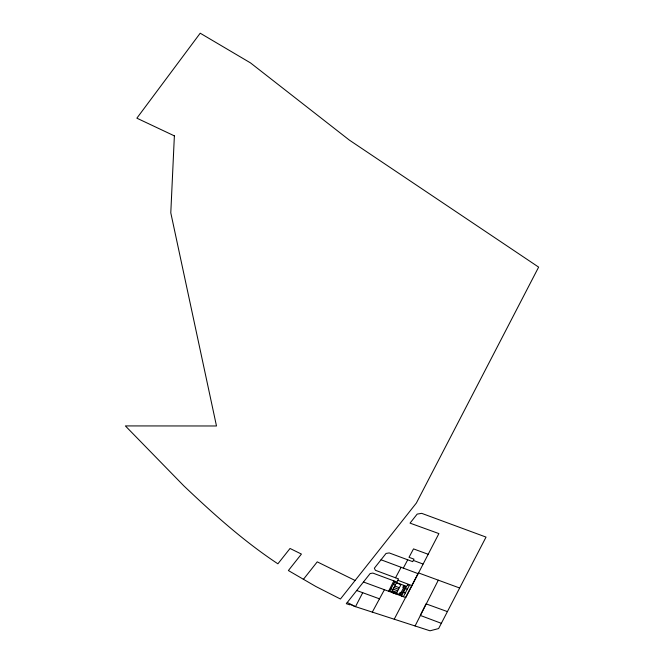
<?xml version="1.0" encoding="UTF-8"?>
<svg xmlns="http://www.w3.org/2000/svg" width="664" height="664" viewBox="0 0 664 664"><rect width="100%" height="100%" fill="white"/><g stroke="black" fill="none" stroke-linecap="round" stroke-linejoin="round"><path stroke-width="1" d="M363.457 581.996L405.779 597.575L438.896 533.59L410.037 523.132L417.175 514.102L421.698 513.347L486.031 537.093L438.622 628.567L430.006 630.8L354.858 606.464L350.227 604.364L349.87 604.846L346.293 603.692L370.155 573.53L372.869 573.082L396.923 582.013L398.541 578.908L375.417 570.301L374.355 568.226L386.041 553.452L389.212 552.921L412.701 561.653L414.012 559.163L409.007 557.303L413.514 548.896L428.122 554.257M394.225 619.213L418.411 572.874L459.646 588.005M415.075 625.969L438.306 580.178M388.631 591.168L393.86 580.875M362.727 592.703L355.489 606.672L347.255 602.472M372.305 612.117L384.448 589.649M395.536 577.788L401.114 567.297M403.314 568.11L407.729 559.802M396.566 582.635L391.478 592.213L396.043 593.931L400.99 584.619L396.425 582.901M399.097 594.33L400.16 592.338L400.998 592.653M403.87 585.382L402.807 587.374L403.646 587.69M399.935 594.645L404.708 585.698M303.315 579.464L317.243 561.852L355.099 580.477M447.411 611.61L426.031 603.858L420.295 615.428L441.344 623.322M356.717 590.512L379.584 598.87M413.357 560.408L423.018 564.035M381.036 559.777L418.029 573.621M393.586 583.905L395.503 584.627M405.496 588.545L407.322 589.225M394.773 586.005L399.354 587.723M393.959 587.557L398.524 589.275M403.513 592.263L405.339 592.952M393.138 589.109L397.703 590.827M390.938 588.868L392.856 589.591M392.308 590.661L396.873 592.379M397.836 580.261L412.12 585.689M174.375 135.871L170.789 212.829L216.489 425.981L125.371 425.923L183.87 485.899C213.385 513.936 243.854 541.318 277.892 563.811L290.035 548.472L301.423 554.075L288.383 570.542L315.832 586.486L340.433 599.011L416.378 503.03L538.629 267.119L349.355 140.104L250.494 62.897L200.204 33.2L136.867 118.175L174.375 135.871M394.648 581.913L389.876 590.86L401.023 595.044L405.787 586.104L394.648 581.913M407.48 584.818L401.529 595.99L403.355 596.67L409.306 585.507L407.48 584.818"/></g></svg>
